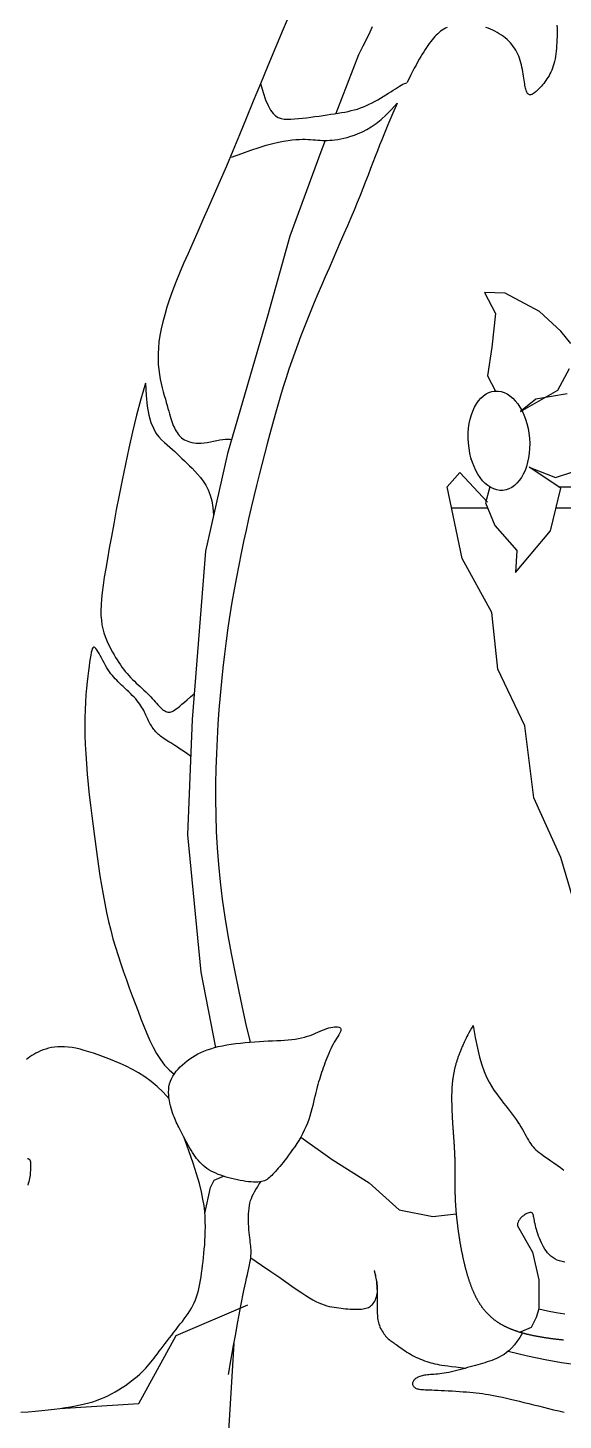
# Model space of a CAD drawing. Header units: feet. Extents: x 0 to 841, y 0 to 594.
# Drawn here: x 643.537 to 644.399, y 135.062 to 137.305 of the extents above; entities that cross this region are included whole.
import ezdxf

# ---------------------------------------------------------------- set-up
doc = ezdxf.new("R2010")
doc.units = ezdxf.units.FT
doc.header["$MEASUREMENT"] = 0
doc.layers.add('LOGO', color=7, linetype='Continuous')

# ---------------------------------------------------------------- blocks, each defined once
blk = doc.blocks.new('YOTA')
h = blk.add_hatch(color=1)
edge = h.paths.add_edge_path()
edge.add_arc((302.8865, 246.9749), 39.995, 0, 360)
edge = h.paths.add_edge_path(flags=16)
edge.add_arc((302.8865, 246.9749), 39.7003, 0, 360)
at = {"color": 2}
for p, q in [((285.3334, 260.8941), (286.367, 260.8941)), ((284.7846, 260.7867), (284.9688, 260.7867)), ((285.3213, 260.7867), (286.4864, 260.7867))]:
    blk.add_line(p, q, dxfattribs=at)
for points in [[(284.378, 263.2546), (284.3652, 263.2269), (284.3493, 263.1942), (284.3302, 263.1556), (284.3077, 263.1105)], [(285.326, 263.2621), (285.327, 263.2474), (285.3274, 263.2325), (285.3273, 263.2175), (285.3269, 263.2026), (285.3263, 263.1877), (285.3255, 263.1729), (285.3246, 263.1583), (285.3234, 263.144), (285.3221, 263.1299), (285.3204, 263.1161), (285.3185, 263.1027), (285.3163, 263.0897), (285.3137, 263.0771), (285.3108, 263.065), (285.3075, 263.0534), (285.3037, 263.0424), (285.2996, 263.0319), (285.2951, 263.022), (285.2904, 263.0125), (285.2854, 263.0034), (285.2801, 262.9948), (285.2747, 262.9866), (285.2692, 262.9787), (285.2636, 262.9712), (285.258, 262.964), (285.2523, 262.9571), (285.2467, 262.9504), (285.2411, 262.9442), (285.2356, 262.9383), (285.2303, 262.9328), (285.225, 262.9277), (285.22, 262.9231), (285.2151, 262.9189), (285.2105, 262.9153), (285.2061, 262.9122), (285.202, 262.9096), (285.1982, 262.9077), (285.1946, 262.9062), (285.1912, 262.9054), (285.1881, 262.9051), (285.1852, 262.9054), (285.1825, 262.9062), (285.18, 262.9077), (285.1776, 262.9096), (285.1754, 262.9122), (285.1734, 262.9153), (285.1715, 262.919), (285.1697, 262.9233), (285.1679, 262.9281), (285.1663, 262.9337), (285.1647, 262.9398), (285.1632, 262.9466), (285.1618, 262.9541), (285.1604, 262.9622), (285.1589, 262.971), (285.1575, 262.9806), (285.1561, 262.9907), (285.1545, 263.0013), (285.1528, 263.0124), (285.151, 263.0237), (285.1489, 263.0353), (285.1466, 263.047), (285.144, 263.0587), (285.1411, 263.0703), (285.1377, 263.0817), (285.134, 263.0929), (285.1298, 263.1037), (285.1251, 263.1143), (285.12, 263.1247), (285.1144, 263.1347), (285.1084, 263.1444), (285.1018, 263.1539), (285.0946, 263.1631), (285.087, 263.172), (285.0788, 263.1806), (285.07, 263.1889), (285.0607, 263.1969), (285.051, 263.2046), (285.0408, 263.2119), (285.0302, 263.2189), (285.0192, 263.2254), (285.0079, 263.2314), (284.9964, 263.237), (284.9846, 263.242), (284.9727, 263.2465), (284.9606, 263.2505)], [(284.7621, 263.2505), (284.7534, 263.2465), (284.7451, 263.242), (284.737, 263.2369), (284.7291, 263.2313), (284.7215, 263.2252), (284.714, 263.2186), (284.7066, 263.2114), (284.6994, 263.2038), (284.6922, 263.1957), (284.6851, 263.1872), (284.678, 263.1782), (284.6709, 263.1688), (284.6638, 263.159), (284.6567, 263.1486), (284.6494, 263.1377), (284.6421, 263.1261), (284.6346, 263.114), (284.6269, 263.1012), (284.619, 263.0876), (284.6109, 263.0733), (284.6026, 263.0582), (284.5939, 263.0422), (284.5851, 263.0254), (284.576, 263.0079), (284.5667, 262.9897), (284.5572, 262.9707), (284.5553, 262.9669)], [(283.9618, 263.3382), (283.921, 263.2423), (283.8811, 263.1474), (283.8422, 263.0538), (283.8043, 262.9619), (283.7673, 262.872), (283.7313, 262.7845), (283.6963, 262.6997), (283.6623, 262.6181), (283.6294, 262.54), (283.5974, 262.4657), (283.5666, 262.3951), (283.5369, 262.328), (283.5086, 262.2643), (283.4816, 262.2038), (283.456, 262.1463), (283.432, 262.0917), (283.4096, 262.0398), (283.3889, 261.9905), (283.3699, 261.9435), (283.3528, 261.8987), (283.3376, 261.8561), (283.3241, 261.8154), (283.3124, 261.7767), (283.3025, 261.7397), (283.2943, 261.7044), (283.2878, 261.6706), (283.2829, 261.6383), (283.2797, 261.6074), (283.2781, 261.5777), (283.278, 261.5491), (283.2793, 261.5217), (283.2818, 261.4954), (283.2853, 261.4703), (283.2896, 261.4463), (283.2944, 261.4235), (283.2996, 261.4018), (283.305, 261.3813), (283.3104, 261.362), (283.3156, 261.3438), (283.3204, 261.3267), (283.3249, 261.3108), (283.329, 261.2959), (283.3329, 261.2819), (283.3366, 261.2688), (283.3402, 261.2566), (283.3437, 261.245), (283.3472, 261.2341), (283.3507, 261.2238), (283.3544, 261.214), (283.3581, 261.2047), (283.3621, 261.1958), (283.3663, 261.1873), (283.3707, 261.1793), (283.3755, 261.1718), (283.3807, 261.1646), (283.3863, 261.1579), (283.3923, 261.1517), (283.3988, 261.1459), (283.4059, 261.1405), (283.4135, 261.1356), (283.4218, 261.1312), (283.4308, 261.1273), (283.4404, 261.124), (283.4508, 261.1214), (283.462, 261.1194), (283.4739, 261.1183), (283.4867, 261.1179), (283.5004, 261.1183), (283.5151, 261.1197), (283.5306, 261.122), (283.5467, 261.1249), (283.563, 261.1281), (283.5793, 261.1314), (283.5952, 261.1344), (283.6102, 261.1369), (283.6241, 261.1385), (283.6365, 261.1388), (283.6471, 261.1377), (283.6554, 261.1348)], [(284.3077, 263.1105), (284.1904, 262.8095)], [(283.8043, 262.9638), (283.8177, 262.918), (283.8306, 262.8804), (283.8433, 262.8504), (283.8559, 262.8271), (283.8687, 262.8096), (283.8819, 262.797), (283.8956, 262.7887), (283.9101, 262.7837), (283.9255, 262.7812), (283.942, 262.7804), (283.9599, 262.7806), (283.9789, 262.7815), (283.9988, 262.783), (284.0194, 262.7851), (284.0404, 262.7876), (284.0618, 262.7904), (284.0832, 262.7934), (284.1045, 262.7966), (284.1254, 262.7997), (284.1457, 262.8028), (284.1653, 262.8057), (284.1841, 262.8085), (284.2023, 262.8113), (284.2199, 262.8141), (284.2369, 262.8171), (284.2536, 262.8204), (284.2698, 262.824), (284.2857, 262.828), (284.3014, 262.8325), (284.3169, 262.8377), (284.3323, 262.8435), (284.3476, 262.8499), (284.3627, 262.8569), (284.3776, 262.8643), (284.3923, 262.872), (284.4067, 262.8801), (284.4207, 262.8883), (284.4345, 262.8966), (284.4478, 262.905), (284.4608, 262.9132), (284.4732, 262.9214), (284.4852, 262.9292), (284.4966, 262.9367), (284.5074, 262.9436), (284.5175, 262.9498), (284.5268, 262.9553), (284.5353, 262.9599), (284.5429, 262.9634), (284.5496, 262.9658), (284.5553, 262.9669)], [(284.506, 262.8624), (284.4984, 262.8453), (284.4884, 262.8227), (284.4784, 262.7996), (284.4684, 262.7758), (284.4582, 262.7515), (284.4478, 262.7264), (284.4373, 262.7005), (284.4266, 262.6739), (284.4157, 262.6463), (284.4045, 262.6178), (284.3931, 262.5884), (284.3813, 262.5579), (284.3691, 262.5264), (284.3564, 262.4938), (284.3432, 262.4601), (284.3295, 262.4253), (284.3152, 262.3893), (284.3001, 262.3521), (284.2844, 262.3137), (284.2678, 262.2741), (284.2504, 262.2332), (284.2324, 262.1913), (284.2137, 262.1484), (284.1947, 262.1049), (284.1754, 262.0608), (284.1559, 262.0164), (284.1365, 261.9719), (284.1173, 261.9275), (284.0984, 261.8832), (284.0799, 261.8395), (284.0621, 261.7962), (284.0448, 261.7535), (284.028, 261.711), (284.0117, 261.6686), (283.9958, 261.6262), (283.9803, 261.5836), (283.9652, 261.5405), (283.9503, 261.4969), (283.9357, 261.4525), (283.9213, 261.4072), (283.9071, 261.3609), (283.893, 261.3135), (283.879, 261.2651), (283.8652, 261.2157), (283.8515, 261.1653), (283.8378, 261.1139), (283.8242, 261.0617), (283.8107, 261.0085), (283.7972, 260.9545), (283.7837, 260.8997), (283.7702, 260.844), (283.7567, 260.7875), (283.7434, 260.7301), (283.7303, 260.6719), (283.7173, 260.6127), (283.7046, 260.5526), (283.6923, 260.4915), (283.6803, 260.4294), (283.6688, 260.3663), (283.6577, 260.3022), (283.6472, 260.2369), (283.6372, 260.1706), (283.6279, 260.1032), (283.6191, 260.0348), (283.611, 259.9652), (283.6036, 259.8946), (283.5969, 259.8229), (283.5909, 259.7501), (283.5857, 259.6763), (283.5812, 259.6013), (283.5776, 259.5253), (283.575, 259.4481), (283.5735, 259.3696), (283.5733, 259.2898), (283.5745, 259.2085), (283.5774, 259.1257), (283.582, 259.0412), (283.5886, 258.955), (283.5973, 258.8669), (283.6082, 258.7769), (283.6215, 258.6851), (283.6368, 258.592), (283.6538, 258.4984), (283.6719, 258.4051), (283.6909, 258.3128), (283.7102, 258.2224), (283.7296, 258.1345), (283.7486, 258.05), (283.7498, 258.0444)], [(283.6553, 262.585), (283.7077, 262.6048), (283.7546, 262.6216), (283.7965, 262.6354), (283.8337, 262.6467), (283.8667, 262.6557), (283.896, 262.6627), (283.9221, 262.6679), (283.9454, 262.6716), (283.9663, 262.6742), (283.9853, 262.6758), (284.0028, 262.6767), (284.019, 262.6771), (284.0341, 262.677), (284.0483, 262.6766), (284.0616, 262.6759), (284.0744, 262.675), (284.0867, 262.6741), (284.0987, 262.6731), (284.1105, 262.6723), (284.1224, 262.6716), (284.1345, 262.6713), (284.1469, 262.6713), (284.1596, 262.6718), (284.1729, 262.6727), (284.1866, 262.6742), (284.2011, 262.6764), (284.2162, 262.6792), (284.2322, 262.6827), (284.2491, 262.6871), (284.2671, 262.6924), (284.2861, 262.6987), (284.3062, 262.7063), (284.3274, 262.7156), (284.3496, 262.7271), (284.373, 262.741), (284.3974, 262.7579), (284.423, 262.7781), (284.4496, 262.802), (284.4773, 262.83), (284.506, 262.8624)], [(284.1366, 262.6713), (284.1135, 262.6121), (283.954, 262.1797), (283.8401, 261.7701), (283.6351, 261.0647), (283.5211, 260.5641), (283.4528, 259.6993), (283.43, 259.1077), (283.4984, 258.4023), (283.5725, 258.0172)], [(284.9811, 260.8936), (284.9586, 260.8111), (285.0074, 260.6948), (285.12, 260.5672), (285.1125, 260.4546), (285.2927, 260.6685), (285.3453, 260.8861), (285.1838, 260.995), (285.319, 260.9424), (285.4917, 260.9987)], [(285.3791, 261.3702), (285.2176, 261.3439), (285.1388, 261.2801), (285.3303, 261.3889), (285.3904, 261.5015)], [(285.3979, 261.6291), (285.3453, 261.6929), (285.2364, 261.7942), (285.0599, 261.888), (284.9548, 261.8917), (285.0111, 261.7829), (284.9924, 261.6103), (284.9698, 261.464), (285.0111, 261.3852)], [(283.2135, 261.4263), (283.1903, 261.3442), (283.1684, 261.2606), (283.1478, 261.1765), (283.1285, 261.0926), (283.1105, 261.0097), (283.0937, 260.9287), (283.0782, 260.8503), (283.0638, 260.7753), (283.0507, 260.7046), (283.0386, 260.6389), (283.0277, 260.5789), (283.018, 260.5244), (283.0094, 260.4748), (283.0021, 260.4299), (282.996, 260.3891), (282.9911, 260.3521), (282.9876, 260.3185), (282.9854, 260.2878), (282.9846, 260.2596), (282.9851, 260.2334), (282.9871, 260.2091), (282.9903, 260.1862), (282.9946, 260.1649), (283, 260.1448), (283.0061, 260.126), (283.013, 260.1082), (283.0203, 260.0915), (283.0281, 260.0756), (283.0361, 260.0604), (283.0442, 260.0459), (283.0523, 260.0319), (283.0603, 260.0184), (283.0683, 260.0053), (283.0764, 259.9927), (283.0846, 259.9806), (283.0929, 259.9688), (283.1014, 259.9574), (283.11, 259.9464), (283.1189, 259.9357), (283.128, 259.9254), (283.1374, 259.9153), (283.147, 259.9055), (283.1568, 259.8959), (283.1667, 259.8865), (283.1765, 259.8773), (283.1864, 259.8682), (283.1961, 259.8593), (283.2056, 259.8504), (283.2149, 259.8416), (283.2238, 259.8329), (283.2324, 259.8241), (283.2406, 259.8154), (283.2485, 259.8069), (283.256, 259.7986), (283.2632, 259.7905), (283.2702, 259.7828), (283.2768, 259.7754), (283.2832, 259.7686), (283.2894, 259.7623), (283.2953, 259.7566), (283.3011, 259.7516), (283.3067, 259.7473), (283.3122, 259.7437), (283.3176, 259.7409), (283.323, 259.7389), (283.3285, 259.7376), (283.334, 259.7372), (283.3396, 259.7377), (283.3454, 259.739), (283.3514, 259.7412), (283.3576, 259.7444), (283.3644, 259.7485), (283.3718, 259.7539), (283.3802, 259.7604), (283.3897, 259.7683), (283.4007, 259.7776), (283.4133, 259.7885), (283.4277, 259.801), (283.4443, 259.8153), (283.4632, 259.8314)], [(283.2135, 261.4263), (283.2168, 261.3615), (283.2229, 261.3071), (283.2314, 261.2618), (283.2419, 261.2246), (283.254, 261.1943), (283.2673, 261.1699), (283.2814, 261.1503), (283.296, 261.1343), (283.3106, 261.1208), (283.3249, 261.1087), (283.3386, 261.097), (283.3516, 261.0856), (283.3642, 261.0742), (283.3765, 261.0629), (283.3887, 261.0514), (283.4009, 261.0397), (283.4132, 261.0277), (283.4258, 261.0152), (283.4389, 261.0022), (283.4525, 260.9886), (283.4668, 260.9742), (283.4814, 260.9587), (283.496, 260.9417), (283.5101, 260.9229), (283.5234, 260.9018), (283.5354, 260.8781), (283.5459, 260.8514), (283.5542, 260.8214), (283.5602, 260.7876), (283.5634, 260.7497)], [(285.0079, 261.3852), (285.0081, 261.391)], [(284.885, 261.0323), (284.8856, 261.0397)], [(285.5137, 258.4247), (285.3457, 258.9911), (285.2075, 259.2981), (285.1615, 259.6664), (285.0232, 259.958), (284.9925, 260.2496), (284.839, 260.5258), (284.7622, 260.8941), (284.8276, 260.9677)], [(284.8276, 260.9677), (284.9698, 260.8149)], [(283.4456, 259.5116), (283.4259, 259.5253), (283.4081, 259.5375), (283.3922, 259.5482), (283.3778, 259.5577), (283.365, 259.566), (283.3534, 259.5733), (283.343, 259.5798), (283.3336, 259.5856), (283.3251, 259.591), (283.3173, 259.596), (283.31, 259.6008), (283.3032, 259.6054), (283.2968, 259.6099), (283.2909, 259.6144), (283.2853, 259.6189), (283.28, 259.6234), (283.275, 259.6281), (283.2702, 259.6328), (283.2657, 259.6378), (283.2612, 259.643), (283.2569, 259.6485), (283.2526, 259.6543), (283.2485, 259.6603), (283.2444, 259.6666), (283.2405, 259.6731), (283.2367, 259.6797), (283.2329, 259.6866), (283.2292, 259.6936), (283.2257, 259.7007), (283.2222, 259.7079), (283.2188, 259.7153), (283.2155, 259.7227), (283.212, 259.7303), (283.2084, 259.738), (283.2046, 259.7459), (283.2004, 259.7538), (283.1957, 259.762), (283.1906, 259.7703), (283.1848, 259.7788), (283.1784, 259.7874), (283.1712, 259.7963), (283.1633, 259.8053), (283.1549, 259.8144), (283.1461, 259.8235), (283.1369, 259.8327), (283.1276, 259.8418), (283.1182, 259.8508), (283.1088, 259.8596), (283.0996, 259.8683), (283.0906, 259.8767), (283.0821, 259.8848), (283.0738, 259.8928), (283.0659, 259.9007), (283.0582, 259.9088), (283.0508, 259.917), (283.0435, 259.9255), (283.0364, 259.9345), (283.0294, 259.9441), (283.0224, 259.9543), (283.0155, 259.9654), (283.0085, 259.9774), (283.0016, 259.9899), (282.9948, 260.0027), (282.9881, 260.0154), (282.9816, 260.0276), (282.9754, 260.039), (282.9695, 260.0492), (282.964, 260.0579), (282.9589, 260.0648), (282.9542, 260.0694), (282.9501, 260.0716), (282.9465, 260.0711), (282.9432, 260.068), (282.9403, 260.0624), (282.9375, 260.0541), (282.9349, 260.0432), (282.9323, 260.0296), (282.9296, 260.0134), (282.9269, 259.9945), (282.9239, 259.973), (282.9207, 259.9487), (282.9173, 259.9218), (282.9139, 259.8924), (282.9107, 259.8604), (282.9077, 259.826), (282.9052, 259.7892), (282.9032, 259.7501), (282.902, 259.7088), (282.9016, 259.6653), (282.9022, 259.6197), (282.9039, 259.5721), (282.9066, 259.5227), (282.9102, 259.4719), (282.9146, 259.4199), (282.9197, 259.367), (282.9254, 259.3136), (282.9316, 259.2599), (282.938, 259.2062), (282.9447, 259.1529), (282.9515, 259.1001), (282.9584, 259.0482), (282.9653, 258.9972), (282.9725, 258.9471), (282.9799, 258.8978), (282.9876, 258.8493), (282.9958, 258.8017), (283.0046, 258.7548), (283.014, 258.7086), (283.0241, 258.6632), (283.0351, 258.6185), (283.0469, 258.5744), (283.0595, 258.531), (283.0728, 258.4883), (283.0867, 258.4461), (283.1011, 258.4044), (283.1157, 258.3633), (283.1306, 258.3226), (283.1457, 258.2824), (283.1607, 258.2426), (283.1756, 258.2032), (283.1903, 258.1641), (283.2051, 258.1258), (283.2203, 258.0883), (283.2361, 258.0522), (283.2528, 258.0177), (283.2708, 257.985), (283.2902, 257.9546), (283.3115, 257.9266), (283.3349, 257.9015), (283.3606, 257.8796)], [(284.8958, 258.1301), (284.8878, 258.1159), (284.8808, 258.1032), (284.8745, 258.0918), (284.8691, 258.0816), (284.8642, 258.0725), (284.86, 258.0643), (284.8563, 258.0569), (284.8529, 258.0501), (284.85, 258.0439), (284.8472, 258.0381), (284.8446, 258.0325), (284.8422, 258.0272), (284.8399, 258.0221), (284.8378, 258.0172), (284.8357, 258.0125), (284.8338, 258.0079), (284.8319, 258.0035), (284.8302, 257.9991), (284.8285, 257.9948), (284.8268, 257.9906), (284.8252, 257.9863), (284.8236, 257.9822), (284.8221, 257.978), (284.8206, 257.9739), (284.8192, 257.9698), (284.8177, 257.9657), (284.8164, 257.9616), (284.815, 257.9576), (284.8137, 257.9536), (284.8125, 257.9496), (284.8113, 257.9456), (284.8101, 257.9417), (284.8089, 257.9378), (284.8078, 257.9339), (284.8067, 257.93), (284.8057, 257.9261), (284.8046, 257.9223), (284.8037, 257.9185), (284.8027, 257.9147), (284.8018, 257.9109), (284.8009, 257.9072), (284.8001, 257.9035), (284.7992, 257.8998), (284.7984, 257.8961), (284.7977, 257.8924), (284.7969, 257.8888), (284.7962, 257.8851), (284.7955, 257.8815), (284.7949, 257.8779), (284.7943, 257.8743), (284.7937, 257.8708), (284.7931, 257.8672), (284.7925, 257.8637), (284.792, 257.8602), (284.7915, 257.8567), (284.791, 257.8532), (284.7906, 257.8497), (284.7902, 257.8463), (284.7898, 257.8428), (284.7894, 257.8394), (284.789, 257.836), (284.7887, 257.8326), (284.7883, 257.8292), (284.788, 257.8259), (284.7878, 257.8225), (284.7875, 257.8191), (284.7872, 257.8158), (284.787, 257.8125), (284.7868, 257.8092), (284.7866, 257.8059), (284.7864, 257.8026), (284.7863, 257.7993), (284.7861, 257.796), (284.786, 257.7928), (284.7859, 257.7895), (284.7857, 257.7863), (284.7857, 257.7831), (284.7856, 257.7798), (284.7855, 257.7766), (284.7854, 257.7734), (284.7854, 257.7702), (284.7854, 257.767), (284.7853, 257.7638), (284.7853, 257.7607), (284.7853, 257.7575), (284.7853, 257.7543), (284.7853, 257.7512), (284.7854, 257.748), (284.7854, 257.7449), (284.7854, 257.7417), (284.7855, 257.7386), (284.7855, 257.7354), (284.7856, 257.7323), (284.7856, 257.7292), (284.7857, 257.7261), (284.7858, 257.7229), (284.7858, 257.7198), (284.7859, 257.7167), (284.786, 257.7136), (284.7861, 257.7105), (284.7862, 257.7074), (284.7863, 257.7044), (284.7864, 257.7013), (284.7865, 257.6982), (284.7866, 257.6951), (284.7868, 257.692), (284.7869, 257.689), (284.787, 257.6859), (284.7872, 257.6829), (284.7873, 257.6798), (284.7874, 257.6768), (284.7876, 257.6737), (284.7877, 257.6707), (284.7879, 257.6677), (284.788, 257.6646), (284.7882, 257.6616), (284.7884, 257.6586), (284.7885, 257.6556), (284.7887, 257.6526), (284.7889, 257.6496), (284.789, 257.6466), (284.7892, 257.6436), (284.7894, 257.6406), (284.7896, 257.6376), (284.7897, 257.6347), (284.7899, 257.6317), (284.7901, 257.6287), (284.7903, 257.6258), (284.7905, 257.6228), (284.7907, 257.6199), (284.7909, 257.6169), (284.7911, 257.614), (284.7913, 257.611), (284.7915, 257.6081), (284.7917, 257.6052), (284.7919, 257.6023), (284.7921, 257.5994), (284.7923, 257.5965), (284.7925, 257.5936), (284.7927, 257.5907), (284.7929, 257.5878), (284.7931, 257.5849), (284.7933, 257.582), (284.7935, 257.5791), (284.7937, 257.5763), (284.7939, 257.5734), (284.7941, 257.5706), (284.7943, 257.5677), (284.7945, 257.5649), (284.7947, 257.562), (284.7949, 257.5592), (284.7951, 257.5564), (284.7953, 257.5536), (284.7955, 257.5507), (284.7957, 257.5479), (284.7959, 257.5451), (284.7961, 257.5423), (284.7963, 257.5396), (284.7965, 257.5368), (284.7967, 257.534), (284.7968, 257.5312), (284.797, 257.5285), (284.7972, 257.5257), (284.7974, 257.5229), (284.7976, 257.5202), (284.7978, 257.5175), (284.7979, 257.5147), (284.7981, 257.512), (284.7983, 257.5093), (284.7984, 257.5066), (284.7986, 257.5038), (284.7988, 257.5011), (284.7989, 257.4984), (284.7991, 257.4958), (284.7992, 257.4931), (284.7994, 257.4904), (284.7995, 257.4877), (284.7997, 257.4851), (284.7998, 257.4824), (284.7999, 257.4798), (284.8001, 257.4771), (284.8002, 257.4745), (284.8003, 257.4718), (284.8004, 257.4692), (284.8005, 257.4666), (284.8006, 257.464), (284.8007, 257.4614), (284.8008, 257.4588), (284.8009, 257.4562), (284.801, 257.4536), (284.8011, 257.451), (284.8012, 257.4485), (284.8013, 257.4459), (284.8013, 257.4433), (284.8014, 257.4408), (284.8015, 257.4382), (284.8015, 257.4357), (284.8016, 257.4331), (284.8016, 257.4306), (284.8017, 257.4281), (284.8017, 257.4255), (284.8017, 257.423), (284.8018, 257.4205), (284.8018, 257.418), (284.8018, 257.4155), (284.8019, 257.4129), (284.8019, 257.4104), (284.8019, 257.4079), (284.8019, 257.4054), (284.8019, 257.4029), (284.8019, 257.4004), (284.802, 257.3979), (284.802, 257.3954), (284.802, 257.3929), (284.802, 257.3904), (284.802, 257.3879), (284.802, 257.3854), (284.802, 257.3829), (284.802, 257.3804), (284.802, 257.3779), (284.802, 257.3754), (284.8019, 257.3729), (284.8019, 257.3704), (284.8019, 257.3679), (284.8019, 257.3654), (284.8019, 257.3629), (284.8019, 257.3604), (284.8019, 257.3578), (284.8019, 257.3553), (284.8019, 257.3528), (284.8019, 257.3503), (284.8019, 257.3477), (284.8019, 257.3452), (284.8019, 257.3426), (284.8019, 257.3401), (284.8018, 257.3375), (284.8018, 257.335), (284.8018, 257.3324), (284.8018, 257.3298), (284.8018, 257.3272), (284.8018, 257.3246), (284.8019, 257.3221), (284.8019, 257.3195), (284.8019, 257.3168), (284.8019, 257.3142), (284.8019, 257.3116), (284.8019, 257.309), (284.8019, 257.3063), (284.802, 257.3037), (284.802, 257.301), (284.802, 257.2983), (284.802, 257.2956), (284.8021, 257.293), (284.8021, 257.2902), (284.8021, 257.2875), (284.8022, 257.2848), (284.8022, 257.2821), (284.8023, 257.2793), (284.8024, 257.2766), (284.8024, 257.2738), (284.8025, 257.271), (284.8026, 257.2682), (284.8026, 257.2654), (284.8027, 257.2626), (284.8028, 257.2597), (284.8029, 257.2569), (284.803, 257.254), (284.8031, 257.2512), (284.8032, 257.2483), (284.8033, 257.2454), (284.8034, 257.2424), (284.8036, 257.2395), (284.8037, 257.2365), (284.8038, 257.2336), (284.804, 257.2306), (284.8041, 257.2276), (284.8043, 257.2246), (284.8044, 257.2215), (284.8046, 257.2185), (284.8048, 257.2154), (284.805, 257.2123), (284.8052, 257.2092), (284.8054, 257.2061), (284.8056, 257.2029), (284.8058, 257.1998), (284.806, 257.1966), (284.8062, 257.1934), (284.8065, 257.1902), (284.8067, 257.1869), (284.807, 257.1837), (284.8072, 257.1804), (284.8075, 257.1771), (284.8078, 257.1738), (284.8081, 257.1705), (284.8084, 257.1671), (284.8087, 257.1637), (284.809, 257.1603), (284.8093, 257.1569), (284.8097, 257.1535), (284.81, 257.1501), (284.8103, 257.1466), (284.8107, 257.1432), (284.8111, 257.1397), (284.8114, 257.1362), (284.8118, 257.1327), (284.8122, 257.1291), (284.8126, 257.1256), (284.813, 257.122), (284.8134, 257.1185), (284.8138, 257.1149), (284.8143, 257.1113), (284.8147, 257.1077), (284.8152, 257.1041), (284.8156, 257.1004), (284.8161, 257.0968), (284.8166, 257.0932), (284.817, 257.0895), (284.8175, 257.0858), (284.818, 257.0822), (284.8185, 257.0785), (284.819, 257.0748), (284.8196, 257.0711), (284.8201, 257.0674), (284.8206, 257.0637), (284.8212, 257.0599), (284.8217, 257.0562), (284.8223, 257.0525), (284.8228, 257.0488), (284.8234, 257.045), (284.824, 257.0413), (284.8246, 257.0375), (284.8252, 257.0338), (284.8258, 257.03), (284.8264, 257.0263), (284.8271, 257.0225), (284.8277, 257.0188), (284.8283, 257.015), (284.829, 257.0113), (284.8296, 257.0075), (284.8303, 257.0038), (284.831, 257), (284.8316, 256.9962), (284.8323, 256.9925), (284.833, 256.9887), (284.8337, 256.985), (284.8344, 256.9813), (284.8351, 256.9775), (284.8359, 256.9738), (284.8366, 256.97), (284.8373, 256.9663), (284.8381, 256.9626), (284.8388, 256.9589), (284.8396, 256.9552), (284.8404, 256.9515), (284.8412, 256.9478), (284.8419, 256.9441), (284.8427, 256.9404), (284.8435, 256.9367), (284.8443, 256.933), (284.8452, 256.9294), (284.846, 256.9257), (284.8468, 256.9221), (284.8476, 256.9185), (284.8485, 256.9149), (284.8493, 256.9112), (284.8502, 256.9077), (284.8511, 256.9041), (284.8519, 256.9005), (284.8528, 256.8969), (284.8537, 256.8934), (284.8546, 256.8899), (284.8555, 256.8864), (284.8564, 256.8829), (284.8573, 256.8794), (284.8583, 256.8759), (284.8592, 256.8724), (284.8601, 256.869), (284.8611, 256.8656), (284.862, 256.8622), (284.863, 256.8588), (284.864, 256.8554), (284.8649, 256.8521), (284.8659, 256.8488), (284.8669, 256.8454), (284.8679, 256.8421), (284.8689, 256.8389), (284.8699, 256.8356), (284.8709, 256.8324), (284.8719, 256.8292), (284.873, 256.826), (284.874, 256.8228), (284.8751, 256.8197), (284.8761, 256.8165), (284.8772, 256.8134), (284.8782, 256.8104), (284.8793, 256.8073), (284.8804, 256.8043), (284.8815, 256.8012), (284.8826, 256.7982), (284.8837, 256.7953), (284.8848, 256.7923), (284.8859, 256.7894), (284.887, 256.7865), (284.8882, 256.7836), (284.8893, 256.7807), (284.8905, 256.7779), (284.8916, 256.775), (284.8928, 256.7722), (284.894, 256.7694), (284.8952, 256.7667), (284.8964, 256.7639), (284.8976, 256.7612), (284.8988, 256.7585), (284.9, 256.7558), (284.9012, 256.7532), (284.9025, 256.7505), (284.9037, 256.7479), (284.905, 256.7453), (284.9062, 256.7427), (284.9075, 256.7402), (284.9088, 256.7376), (284.9101, 256.7351), (284.9114, 256.7326), (284.9127, 256.7301), (284.914, 256.7277), (284.9154, 256.7252), (284.9167, 256.7228), (284.9181, 256.7204), (284.9194, 256.718), (284.9208, 256.7156), (284.9222, 256.7133), (284.9236, 256.7109), (284.925, 256.7086), (284.9264, 256.7063), (284.9278, 256.7041), (284.9293, 256.7018), (284.9307, 256.6996), (284.9322, 256.6974), (284.9336, 256.6952), (284.9351, 256.693), (284.9366, 256.6908), (284.9381, 256.6887), (284.9396, 256.6865), (284.9412, 256.6844), (284.9427, 256.6823), (284.9442, 256.6803), (284.9458, 256.6782), (284.9474, 256.6762), (284.949, 256.6741), (284.9506, 256.6721), (284.9522, 256.6701), (284.9538, 256.6682), (284.9554, 256.6662), (284.9571, 256.6643), (284.9587, 256.6624), (284.9604, 256.6605), (284.9621, 256.6586), (284.9638, 256.6567), (284.9655, 256.6548), (284.9672, 256.653), (284.9689, 256.6512), (284.9707, 256.6494), (284.9725, 256.6476), (284.9742, 256.6458), (284.976, 256.6441), (284.9778, 256.6423), (284.9796, 256.6406), (284.9815, 256.6389), (284.9833, 256.6372), (284.9852, 256.6355), (284.987, 256.6339), (284.9889, 256.6322), (284.9908, 256.6306), (284.9927, 256.629), (284.9946, 256.6274), (284.9966, 256.6258), (284.9985, 256.6242), (285.0005, 256.6226), (285.0025, 256.6211), (285.0045, 256.6196), (285.0065, 256.6181), (285.0085, 256.6166), (285.0106, 256.6151), (285.0126, 256.6136), (285.0147, 256.6122), (285.0168, 256.6107), (285.0189, 256.6093), (285.021, 256.6079), (285.0231, 256.6065), (285.0253, 256.6051), (285.0274, 256.6037), (285.0296, 256.6024), (285.0318, 256.601), (285.034, 256.5997), (285.0362, 256.5984), (285.0384, 256.5971), (285.0407, 256.5958), (285.043, 256.5945), (285.0453, 256.5932), (285.0475, 256.592), (285.0499, 256.5908), (285.0522, 256.5895), (285.0545, 256.5883), (285.0569, 256.5871), (285.0593, 256.5859), (285.0617, 256.5848), (285.0641, 256.5836), (285.0665, 256.5824), (285.0689, 256.5813), (285.0714, 256.5802), (285.0738, 256.5791), (285.0763, 256.578), (285.0788, 256.5769), (285.0813, 256.5758), (285.0838, 256.5747), (285.0864, 256.5737), (285.0889, 256.5726), (285.0915, 256.5716), (285.0941, 256.5706), (285.0966, 256.5696), (285.0993, 256.5686), (285.1019, 256.5676), (285.1045, 256.5666), (285.1072, 256.5657), (285.1098, 256.5647), (285.1125, 256.5638), (285.1152, 256.5628), (285.1179, 256.5619), (285.1206, 256.561), (285.1234, 256.5601), (285.1261, 256.5592), (285.1289, 256.5583), (285.1317, 256.5574), (285.1345, 256.5566), (285.1373, 256.5557), (285.1401, 256.5549), (285.1429, 256.5541), (285.1458, 256.5532), (285.1487, 256.5524), (285.1515, 256.5516), (285.1544, 256.5508), (285.1573, 256.5501), (285.1602, 256.5493), (285.1632, 256.5485), (285.1661, 256.5478), (285.1691, 256.547), (285.1721, 256.5463), (285.175, 256.5455), (285.178, 256.5448), (285.1811, 256.5441), (285.1841, 256.5434), (285.1871, 256.5427), (285.1902, 256.542), (285.1932, 256.5414), (285.1963, 256.5407), (285.1994, 256.54), (285.2025, 256.5394), (285.2056, 256.5387), (285.2088, 256.5381), (285.2119, 256.5375), (285.2151, 256.5368), (285.2183, 256.5362), (285.2214, 256.5356), (285.2246, 256.535), (285.2279, 256.5344), (285.2311, 256.5339), (285.2343, 256.5333), (285.2376, 256.5327), (285.2408, 256.5321), (285.2441, 256.5316), (285.2474, 256.531), (285.2507, 256.5305), (285.254, 256.53), (285.2573, 256.5294), (285.2607, 256.5289), (285.264, 256.5284), (285.2674, 256.5279), (285.2708, 256.5274), (285.2742, 256.5269), (285.2776, 256.5264), (285.281, 256.5259), (285.2844, 256.5254), (285.2878, 256.525), (285.2913, 256.5245), (285.2948, 256.524), (285.2982, 256.5236), (285.3017, 256.5231), (285.3052, 256.5227), (285.3087, 256.5223), (285.3122, 256.5218), (285.3158, 256.5214), (285.3193, 256.521), (285.3229, 256.5206), (285.3265, 256.5201), (285.33, 256.5197), (285.3336, 256.5193), (285.3372, 256.5189), (285.3408, 256.5186), (285.3445, 256.5182), (285.3481, 256.5178), (285.3517, 256.5174), (285.3554, 256.5171), (285.359, 256.5167)], [(284.8958, 258.1301), (284.9064, 258.0675), (284.9174, 258.0134), (284.9289, 257.9668), (284.9407, 257.9269), (284.9527, 257.8929), (284.965, 257.8638), (284.9774, 257.8389), (284.9899, 257.8173), (285.0024, 257.798), (285.015, 257.7803), (285.0274, 257.7635), (285.0397, 257.7472), (285.0518, 257.7316), (285.0636, 257.7165), (285.0751, 257.7019), (285.0862, 257.6877), (285.0968, 257.6738), (285.1069, 257.6603), (285.1165, 257.6471), (285.1255, 257.6341), (285.1337, 257.6213), (285.1414, 257.6087), (285.1486, 257.5964), (285.1553, 257.5844), (285.1617, 257.5728), (285.1678, 257.5617), (285.1738, 257.551), (285.1797, 257.5408), (285.1855, 257.5312), (285.1915, 257.5223), (285.1976, 257.514), (285.204, 257.5063), (285.2109, 257.4989), (285.2183, 257.4918), (285.2263, 257.4847), (285.2351, 257.4775), (285.2448, 257.4701), (285.2555, 257.4623), (285.2674, 257.454), (285.2805, 257.4449), (285.2949, 257.435), (285.3104, 257.4243), (285.3268, 257.4129), (285.3439, 257.4007), (285.3612, 257.3879)], [(285.3662, 256.915), (285.3523, 256.9177), (285.3389, 256.9213), (285.3264, 256.926), (285.3149, 256.9316), (285.3043, 256.9382), (285.2946, 256.9457), (285.2857, 256.954), (285.2776, 256.9629), (285.2702, 256.9724), (285.2634, 256.9825), (285.2571, 256.9929), (285.2514, 257.0038), (285.246, 257.0149), (285.241, 257.0261), (285.2364, 257.0374), (285.2321, 257.0488), (285.2281, 257.06), (285.2245, 257.0711), (285.2212, 257.0819), (285.2183, 257.0924), (285.2157, 257.1025), (285.2135, 257.112), (285.2116, 257.1209), (285.21, 257.1292), (285.2087, 257.1367), (285.2075, 257.1436), (285.2063, 257.1496), (285.2051, 257.155), (285.2037, 257.1595), (285.2021, 257.1633), (285.2, 257.1663), (285.1975, 257.1684), (285.1944, 257.1697), (285.1906, 257.1701), (285.1862, 257.1697), (285.1814, 257.1686), (285.1762, 257.1668), (285.1707, 257.1643), (285.165, 257.1612), (285.1593, 257.1576), (285.1536, 257.1534), (285.148, 257.1488), (285.1427, 257.1439), (285.1377, 257.1385), (285.1333, 257.1328), (285.1294, 257.1266), (285.1264, 257.1199), (285.1244, 257.1127), (285.1235, 257.1049), (285.1236, 257.1008)], [(283.3349, 257.7535), (283.3047, 257.7868), (283.2736, 257.8164), (283.242, 257.8427), (283.2101, 257.8659), (283.178, 257.8864), (283.1462, 257.9045), (283.1147, 257.9204), (283.0838, 257.9346), (283.0539, 257.9472), (283.025, 257.9587), (282.9974, 257.9692), (282.9712, 257.9787), (282.9461, 257.9874), (282.9222, 257.9951), (282.8993, 258.0018), (282.8775, 258.0076), (282.8566, 258.0123), (282.8365, 258.0159), (282.8173, 258.0185), (282.7987, 258.02), (282.7809, 258.0204), (282.7637, 258.0197), (282.7471, 258.0181), (282.7313, 258.0157), (282.7161, 258.0124), (282.7017, 258.0085), (282.6879, 258.0039), (282.6749, 257.9988), (282.6626, 257.9933), (282.651, 257.9874), (282.6402, 257.9812), (282.63, 257.9748), (282.6203, 257.9681), (282.611, 257.9613), (282.602, 257.9544)], [(282.6082, 257.4475), (282.6102, 257.447), (282.612, 257.4462), (282.6138, 257.4452), (282.6153, 257.4441), (282.6167, 257.4429), (282.618, 257.4416), (282.6191, 257.4402), (282.62, 257.4387), (282.6209, 257.4372), (282.6216, 257.4356), (282.6222, 257.4339), (282.6226, 257.4322), (282.623, 257.4305), (282.6233, 257.4287), (282.6235, 257.4269), (282.6236, 257.4249), (282.6236, 257.4227), (282.6236, 257.4202), (282.6236, 257.4174), (282.6235, 257.4141), (282.6234, 257.4104), (282.6233, 257.4062), (282.6232, 257.4014), (282.6231, 257.3959), (282.623, 257.3898), (282.6228, 257.3832), (282.6225, 257.3761), (282.622, 257.3687), (282.6212, 257.3609), (282.6202, 257.3528), (282.6188, 257.3446), (282.6171, 257.3362), (282.6149, 257.3277), (282.6122, 257.3193), (282.6091, 257.3109)], [(282.574, 256.1444), (282.6112, 256.147), (282.6469, 256.1501), (282.6811, 256.1534), (282.7138, 256.157), (282.7449, 256.1608), (282.7745, 256.1648), (282.8025, 256.1689), (282.829, 256.1733), (282.8541, 256.1778), (282.8778, 256.1825), (282.9004, 256.1876), (282.9221, 256.1931), (282.9429, 256.1991), (282.963, 256.2057), (282.9825, 256.2129), (283.0016, 256.2208), (283.0204, 256.2294), (283.0391, 256.2389), (283.0576, 256.2491), (283.0757, 256.2598), (283.0934, 256.271), (283.1105, 256.2826), (283.1269, 256.2943), (283.1426, 256.306), (283.1574, 256.3177), (283.1712, 256.3291), (283.1839, 256.3402), (283.1954, 256.3509), (283.2059, 256.3612), (283.2156, 256.3713), (283.2246, 256.3812), (283.2331, 256.3911), (283.2413, 256.4012), (283.2494, 256.4115), (283.2575, 256.4222), (283.2659, 256.4333), (283.2747, 256.445), (283.2841, 256.4575), (283.2939, 256.4705), (283.3043, 256.4841), (283.3149, 256.4981), (283.3259, 256.5123), (283.337, 256.5267), (283.3482, 256.5412), (283.3595, 256.5557), (283.3706, 256.57), (283.3816, 256.5841), (283.3924, 256.5978), (283.4029, 256.6113), (283.413, 256.6246), (283.4228, 256.6379), (283.4321, 256.6511), (283.4409, 256.6645), (283.4492, 256.6781), (283.4569, 256.692), (283.464, 256.7063), (283.4704, 256.7211), (283.4761, 256.7366), (283.4812, 256.7525), (283.4856, 256.7691), (283.4896, 256.7862), (283.4931, 256.8038), (283.4963, 256.8218), (283.4991, 256.8404), (283.5018, 256.8593), (283.5043, 256.8787), (283.5067, 256.8985), (283.5091, 256.9186), (283.5115, 256.9392), (283.5137, 256.9601), (283.5158, 256.9816), (283.5176, 257.0035), (283.5191, 257.026), (283.5202, 257.0491), (283.5209, 257.0728), (283.5212, 257.0971), (283.5209, 257.1222), (283.5199, 257.1481), (283.5178, 257.1756), (283.5143, 257.2055), (283.5088, 257.2389), (283.501, 257.2764), (283.4902, 257.319), (283.4762, 257.3675), (283.4585, 257.4229), (283.4366, 257.4859), (283.4101, 257.5576)], [(284.0106, 257.5568), (284.1725, 257.442), (284.3619, 257.3216), (284.5169, 257.184), (284.6891, 257.1496), (284.8087, 257.1629)], [(283.5187, 257.1645), (283.5483, 257.2976), (283.5671, 257.3352), (283.6137, 257.3559)], [(283.6396, 256.3391), (283.6536, 256.4183), (283.666, 256.4875), (283.6768, 256.5476), (283.6863, 256.5995), (283.6945, 256.6442), (283.7018, 256.6826), (283.7082, 256.7157), (283.7139, 256.7444), (283.7191, 256.7697), (283.7239, 256.7925), (283.7285, 256.8136), (283.7329, 256.8332), (283.737, 256.8514), (283.7408, 256.8684), (283.7443, 256.8842), (283.7474, 256.8989), (283.7501, 256.9125), (283.7523, 256.9253), (283.754, 256.9372), (283.7553, 256.9483), (283.7559, 256.9588), (283.7561, 256.9688), (283.7558, 256.9786), (283.7552, 256.9882), (283.7543, 256.9978), (283.7531, 257.0077), (283.7518, 257.018), (283.7503, 257.0289), (283.7489, 257.0406), (283.7474, 257.0532), (283.7461, 257.0669), (283.7449, 257.0815), (283.7439, 257.0968), (283.7431, 257.1126), (283.7427, 257.1286), (283.7427, 257.1447), (283.7431, 257.1606), (283.744, 257.1761), (283.7454, 257.1911), (283.7474, 257.2052), (283.7501, 257.2183), (283.7534, 257.2306), (283.7575, 257.2424), (283.7622, 257.2538), (283.7676, 257.2651), (283.7737, 257.2764), (283.7805, 257.2881), (283.788, 257.3003), (283.7962, 257.3133), (283.8052, 257.3273)], [(285.1236, 257.1008), (285.2008, 256.9661), (285.233, 256.8244), (285.233, 256.6763), (285.2201, 256.6312), (285.1943, 256.5797), (285.1368, 256.5558)], [(283.754, 256.9372), (283.8088, 256.9003), (283.8567, 256.8676), (283.8984, 256.8389), (283.9345, 256.8138), (283.9658, 256.7921), (283.9928, 256.7733), (284.0164, 256.7572), (284.037, 256.7435), (284.0554, 256.7319), (284.0723, 256.722), (284.0882, 256.7136), (284.1032, 256.7064), (284.1176, 256.7004), (284.1314, 256.6955), (284.1446, 256.6915), (284.1573, 256.6882), (284.1697, 256.6855), (284.1819, 256.6834), (284.1939, 256.6816), (284.2057, 256.68), (284.2176, 256.6786), (284.2294, 256.6773), (284.2411, 256.6761), (284.2526, 256.6751), (284.2638, 256.6743), (284.2748, 256.6736), (284.2854, 256.6732), (284.2956, 256.673), (284.3053, 256.6731), (284.3145, 256.6735), (284.3231, 256.6741), (284.3311, 256.6751), (284.3386, 256.6764), (284.3456, 256.6781), (284.3522, 256.6802), (284.3582, 256.6828), (284.3639, 256.6859), (284.3692, 256.6894), (284.3741, 256.6935), (284.3787, 256.6981), (284.383, 256.7034), (284.387, 256.7091), (284.3906, 256.7154), (284.3939, 256.7221), (284.3968, 256.7292), (284.3994, 256.7366), (284.4015, 256.7444), (284.4031, 256.7524), (284.4043, 256.7606), (284.4051, 256.7689), (284.4053, 256.7773), (284.4052, 256.7858), (284.4046, 256.7942), (284.4037, 256.8025), (284.4026, 256.8106), (284.4013, 256.8185), (284.3998, 256.8261), (284.3983, 256.8333), (284.3967, 256.84), (284.3952, 256.8462), (284.3938, 256.8519), (284.3925, 256.8568), (284.3913, 256.8612), (284.3903, 256.8648), (284.3894, 256.8676), (284.3888, 256.8697), (284.3884, 256.8709), (284.3882, 256.8713), (284.3883, 256.8708), (284.3886, 256.8693), (284.3892, 256.8668), (284.3901, 256.8634), (284.3912, 256.859), (284.3924, 256.8537), (284.3938, 256.8475), (284.3951, 256.8404), (284.3965, 256.8324), (284.3978, 256.8236), (284.3991, 256.8139), (284.4001, 256.8035), (284.401, 256.7922), (284.4018, 256.7804), (284.4023, 256.768), (284.4027, 256.7554), (284.403, 256.7426), (284.4032, 256.7298), (284.4033, 256.7171), (284.4034, 256.7048), (284.4034, 256.6929), (284.4034, 256.6817), (284.4034, 256.6712), (284.4035, 256.6614), (284.4037, 256.6523), (284.404, 256.6436), (284.4045, 256.6354), (284.4052, 256.6275), (284.4063, 256.6199), (284.4077, 256.6125), (284.4094, 256.6051), (284.4117, 256.5978), (284.4144, 256.5903), (284.4175, 256.5828), (284.421, 256.5754), (284.4249, 256.5681), (284.429, 256.5609), (284.4333, 256.554), (284.4377, 256.5475), (284.4422, 256.5413), (284.4467, 256.5355), (284.4512, 256.5303), (284.4556, 256.5256), (284.46, 256.5215), (284.4644, 256.5177), (284.4689, 256.5141), (284.4735, 256.5108), (284.4783, 256.5074), (284.4833, 256.504), (284.4887, 256.5005), (284.4945, 256.4967), (284.5006, 256.4924), (284.5073, 256.4878), (284.5144, 256.4827), (284.522, 256.4773), (284.53, 256.4716), (284.5383, 256.4657), (284.547, 256.4597), (284.556, 256.4538), (284.5653, 256.4478), (284.5749, 256.4421), (284.5847, 256.4365), (284.5946, 256.4312), (284.6048, 256.4262), (284.6151, 256.4215), (284.6255, 256.4171), (284.6361, 256.413), (284.6466, 256.4091), (284.6573, 256.4055), (284.668, 256.4021), (284.6786, 256.399), (284.6893, 256.3962), (284.7, 256.3936), (284.711, 256.3912), (284.7227, 256.3889), (284.7356, 256.3867), (284.75, 256.3844), (284.7663, 256.3822), (284.7849, 256.3798), (284.8062, 256.3772), (284.8306, 256.3744), (284.8585, 256.3713)], [(285.2328, 256.6756), (285.278, 256.6656), (285.3226, 256.6572), (285.3667, 256.6505)], [(285.1487, 256.5524), (285.1348, 256.5287), (285.121, 256.5081), (285.1074, 256.4904), (285.0939, 256.4751), (285.0805, 256.4622), (285.0673, 256.4512), (285.0543, 256.4419), (285.0415, 256.434), (285.0289, 256.4272), (285.0164, 256.4213), (285.0042, 256.416), (284.9922, 256.4112), (284.9802, 256.4067), (284.9683, 256.4027), (284.9564, 256.3988), (284.9444, 256.3952), (284.9322, 256.3917), (284.9198, 256.3883), (284.9072, 256.3848), (284.8942, 256.3813), (284.8809, 256.3776), (284.8673, 256.3737), (284.8535, 256.3699), (284.8395, 256.366), (284.8256, 256.3623), (284.8117, 256.3587), (284.798, 256.3552), (284.7846, 256.3521), (284.7716, 256.3492), (284.759, 256.3468), (284.747, 256.3448), (284.7355, 256.3431), (284.7245, 256.3418), (284.714, 256.3408), (284.7041, 256.3399), (284.6946, 256.3392), (284.6856, 256.3386), (284.677, 256.338), (284.6688, 256.3373), (284.661, 256.3365), (284.6537, 256.3356), (284.6467, 256.3345), (284.6401, 256.3333), (284.6339, 256.3318), (284.6281, 256.3303), (284.6226, 256.3285), (284.6174, 256.3266), (284.6127, 256.3245), (284.6082, 256.3222), (284.6041, 256.3198), (284.6004, 256.3172), (284.597, 256.3144), (284.594, 256.3116), (284.5913, 256.3086), (284.5891, 256.3056), (284.5873, 256.3025), (284.5859, 256.2993), (284.585, 256.2962), (284.5845, 256.2931), (284.5846, 256.29), (284.5851, 256.2869), (284.5861, 256.284), (284.5875, 256.2811), (284.5894, 256.2783), (284.5917, 256.2758), (284.5943, 256.2733), (284.5973, 256.2711), (284.6005, 256.2691), (284.6041, 256.2673), (284.6079, 256.2657), (284.6119, 256.2645), (284.6164, 256.2634), (284.6213, 256.2626), (284.627, 256.262), (284.6334, 256.2614), (284.6409, 256.261), (284.6494, 256.2606), (284.6593, 256.2602), (284.6706, 256.2597), (284.6834, 256.2592), (284.698, 256.2586), (284.714, 256.2579), (284.7312, 256.2571), (284.7493, 256.2561), (284.7681, 256.2551), (284.7873, 256.254), (284.8066, 256.2529), (284.8257, 256.2516), (284.8445, 256.2503), (284.8625, 256.249), (284.8797, 256.2475), (284.8962, 256.246), (284.9121, 256.2443), (284.9277, 256.2425), (284.9432, 256.2405), (284.9588, 256.2382), (284.9748, 256.2356), (284.9913, 256.2327), (285.0085, 256.2294), (285.0267, 256.2257), (285.046, 256.2215), (285.0664, 256.217), (285.0878, 256.2121), (285.1101, 256.2069), (285.1332, 256.2013), (285.1569, 256.1956), (285.1813, 256.1896), (285.2062, 256.1834), (285.2315, 256.1771), (285.2571, 256.1707), (285.283, 256.1643), (285.3092, 256.1579), (285.3358, 256.1517), (285.3629, 256.1457)], [(285.0752, 256.4578), (285.1748, 256.4345), (285.266, 256.4156), (285.3493, 256.4009), (285.4254, 256.3897)], [(282.7745, 256.1648), (283.1789, 256.1891), (283.3714, 256.539), (283.739, 256.6964)], [(283.6678, 256.4979), (283.634, 255.9617), (283.4414, 255.7343), (282.7763, 255.4894), (282.3912, 255.1571), (282.1286, 254.6673), (282.1286, 254.16), (282.4787, 253.0754), (283.0914, 251.8684)]]:
    blk.add_lwpolyline(points, dxfattribs=at)
blk.add_lwpolyline([(283.3372, 257.8296), (283.3416, 257.8433), (283.3473, 257.8566), (283.3542, 257.8696), (283.3622, 257.8821), (283.3713, 257.8943), (283.3813, 257.906), (283.392, 257.9173), (283.4035, 257.9282), (283.4155, 257.9385), (283.428, 257.9485), (283.4409, 257.9579), (283.4543, 257.9668), (283.4682, 257.9753), (283.4827, 257.9833), (283.4979, 257.9908), (283.5139, 257.9978), (283.5308, 258.0043), (283.5486, 258.0104), (283.5675, 258.0159), (283.5874, 258.021), (283.6086, 258.0256), (283.6308, 258.0297), (283.6538, 258.0334), (283.6774, 258.0367), (283.7014, 258.0396), (283.7257, 258.0422), (283.7501, 258.0444), (283.7743, 258.0463), (283.7982, 258.0479), (283.8215, 258.0492), (283.8441, 258.0503), (283.8661, 258.0513), (283.8872, 258.0522), (283.9077, 258.0532), (283.9274, 258.0543), (283.9464, 258.0556), (283.9647, 258.0573), (283.9823, 258.0594), (283.9991, 258.0621), (284.0152, 258.0653), (284.0306, 258.0693), (284.0453, 258.0739), (284.0594, 258.0788), (284.0729, 258.0841), (284.0858, 258.0895), (284.0983, 258.0949), (284.1104, 258.1002), (284.122, 258.1052), (284.1333, 258.1097), (284.1443, 258.1137), (284.1551, 258.117), (284.1655, 258.1195), (284.1753, 258.1213), (284.1844, 258.1223), (284.1928, 258.1225), (284.2001, 258.122), (284.2064, 258.1206), (284.2114, 258.1185), (284.215, 258.1155), (284.217, 258.1117), (284.2174, 258.107), (284.2163, 258.1016), (284.2139, 258.0953), (284.2103, 258.0884), (284.2059, 258.0807), (284.2007, 258.0724), (284.195, 258.0634), (284.189, 258.0538), (284.1828, 258.0437), (284.1766, 258.0331), (284.1707, 258.022), (284.165, 258.0105), (284.1595, 257.9986), (284.1542, 257.9865), (284.1491, 257.9741), (284.1442, 257.9617), (284.1395, 257.9492), (284.1349, 257.9367), (284.1305, 257.9244), (284.1262, 257.9122), (284.122, 257.9002), (284.1179, 257.8883), (284.114, 257.8765), (284.1101, 257.8646), (284.1063, 257.8525), (284.1025, 257.8401), (284.0988, 257.8272), (284.0951, 257.8139), (284.0915, 257.7999), (284.0879, 257.7852), (284.0842, 257.7697), (284.0805, 257.7534), (284.0766, 257.7366), (284.0724, 257.7191), (284.0679, 257.7013), (284.063, 257.6832), (284.0576, 257.6649), (284.0516, 257.6465), (284.0449, 257.6281), (284.0374, 257.6099), (284.0291, 257.5919), (284.0202, 257.5742), (284.0106, 257.5568), (284.0006, 257.5399), (283.9902, 257.5235), (283.9797, 257.5076), (283.9692, 257.4923), (283.9587, 257.4777), (283.9484, 257.4638), (283.9385, 257.4507), (283.9291, 257.4384), (283.9201, 257.4269), (283.9116, 257.4162), (283.9034, 257.4063), (283.8957, 257.397), (283.8883, 257.3884), (283.8812, 257.3805), (283.8745, 257.3731), (283.868, 257.3663), (283.8619, 257.36), (283.8559, 257.3542), (283.8501, 257.3489), (283.8442, 257.3441), (283.8382, 257.3398), (283.8318, 257.3361), (283.8251, 257.3329), (283.8178, 257.3302), (283.8098, 257.3281), (283.801, 257.3266), (283.7912, 257.3257), (283.7804, 257.3254), (283.7687, 257.3257), (283.7561, 257.3265), (283.7428, 257.3278), (283.7289, 257.3295), (283.7147, 257.3317), (283.7001, 257.3342), (283.6854, 257.3371), (283.6707, 257.3404), (283.656, 257.3439), (283.6416, 257.3476), (283.6275, 257.3516), (283.6137, 257.3559), (283.6003, 257.3606), (283.5872, 257.3655), (283.5745, 257.3709), (283.5624, 257.3766), (283.5507, 257.3827), (283.5395, 257.3892), (283.5289, 257.3963), (283.5189, 257.4038), (283.5095, 257.4117), (283.5006, 257.4201), (283.4921, 257.4289), (283.484, 257.4381), (283.4763, 257.4476), (283.469, 257.4575), (283.4618, 257.4677), (283.4549, 257.4782), (283.4482, 257.489), (283.4416, 257.5), (283.4352, 257.5111), (283.4288, 257.5224), (283.4227, 257.5337), (283.4167, 257.5449), (283.4109, 257.556), (283.4053, 257.5669), (283.3999, 257.5776), (283.3947, 257.5879), (283.3897, 257.5978), (283.385, 257.6072), (283.3805, 257.6163), (283.3762, 257.6252), (283.372, 257.634), (283.368, 257.6429), (283.3641, 257.6519), (283.3604, 257.6613), (283.3566, 257.6711), (283.353, 257.6814), (283.3493, 257.6925), (283.3457, 257.7044), (283.3423, 257.717), (283.3391, 257.7302), (283.3364, 257.7439), (283.3342, 257.758), (283.3328, 257.7723), (283.3322, 257.7867), (283.3327, 257.8012), (283.3343, 257.8155)], close=True, dxfattribs=at)
at = {"color": 1}
for centre, radius in [((302.8815, 246.9749), 40.0001), ((302.8815, 246.9749), 40), ((302.8865, 246.9749), 39.995)]:
    blk.add_circle(centre, radius, dxfattribs=at)
at = {"color": 2}
for radius in [39.7003, 38.793]:
    blk.add_circle((302.8865, 246.9749), radius, dxfattribs=at)
blk.add_ellipse((285.0283, 261.1301), major_axis=(-0.0204, 0.2552), ratio=0.613658, dxfattribs=at)

msp = doc.modelspace()

# ---------------------------------------------------------------- linework, layer by layer
at = {"layer": 'LOGO', "color": 1}
msp.add_circle((649.9138, 132.2024), 12.5548, dxfattribs=at)

# ---------------------------------------------------------------- block references
at = {"layer": 'LOGO', "xscale": 0.3139103563735262, "yscale": 0.3139103563735262, "zscale": 0.3139103563735262}
msp.add_blockref('YOTA', (554.8225, 54.668), dxfattribs=at)

doc.saveas('drawing.dxf')
